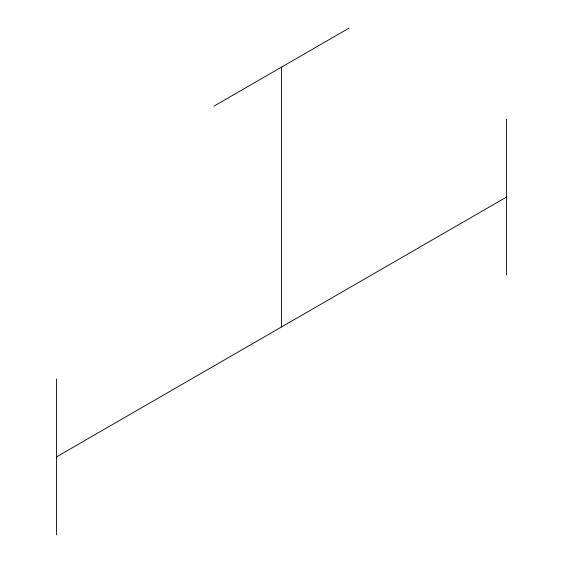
<?xml version="1.0" encoding="UTF-8"?>
<svg xmlns="http://www.w3.org/2000/svg" width="563" height="563" viewBox="0 0 563 563"><rect width="100%" height="100%" fill="white"/><g stroke="black" fill="none" stroke-linecap="round" stroke-linejoin="round"><path stroke-width="0.84" d="M213.989 106.104L349.011 28.15M56.469 456.896L506.531 197.05M506.531 119.096L506.531 275.004M281.5 67.124L281.5 326.976M56.469 378.941L56.469 534.85"/></g></svg>
